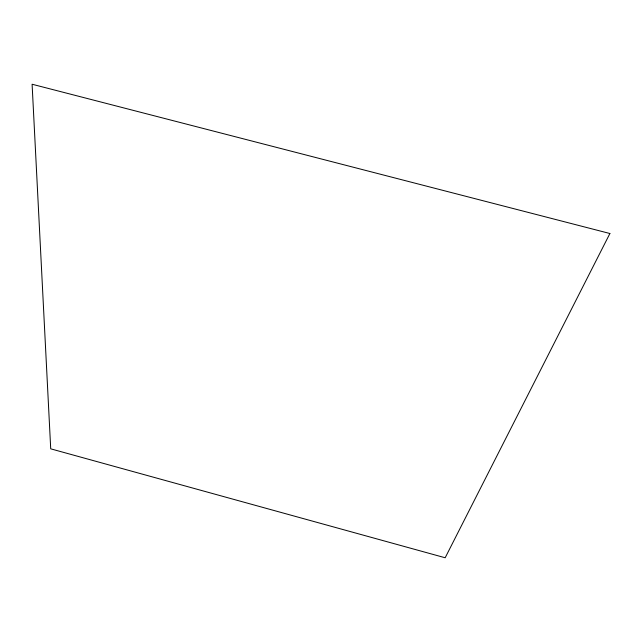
<?xml version="1.0" encoding="UTF-8"?>
<svg xmlns="http://www.w3.org/2000/svg" width="642" height="642" viewBox="0 0 642 642"><rect width="100%" height="100%" fill="white"/><g stroke="black" fill="none" stroke-linecap="round" stroke-linejoin="round"><path stroke-width="0.96" d="M609.9 233.511L445.171 557.762L50.718 448.83L32.1 84.238L609.9 233.511"/></g></svg>
